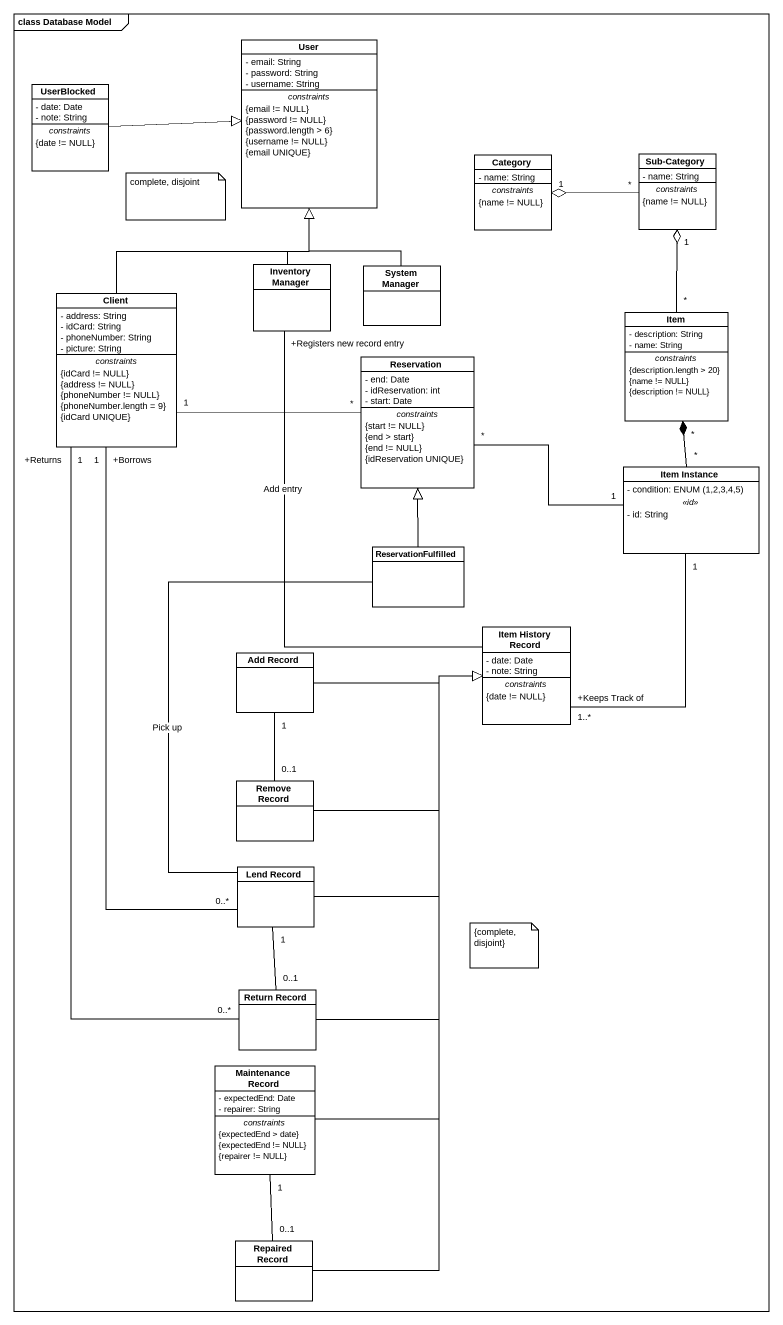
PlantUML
@startuml
mainframe class Database Model
hide circle
hide empty members
skinparam classAttributeIconSize 0
class User {
  - email: String
  - password: String
  - username: String
  -- constraints --
  {email != NULL}
  {password != NULL}
  {password.length > 6}
  {username != NULL}
  {email UNIQUE}
}
class UserBlocked {
  - date: Date
  - note: String
  -- constraints --
  {date != NULL}
}
class Category {
  - name: String
  -- constraints --
  {name != NULL}
}
class "Sub-Category" as Sub_Category {
  - name: String
  -- constraints --
  {name != NULL}
}
class "Inventory Manager" as Inventory_Manager
class "System Manager" as System_Manager
class Client {
  - address: String
  - idCard: String
  - phoneNumber: String
  - picture: String
  -- constraints --
  {idCard != NULL}
  {address != NULL}
  {phoneNumber != NULL}
  {phoneNumber.length = 9}
  {idCard UNIQUE}
}
class Item {
  - description: String
  - name: String
  -- constraints --
  {description.length > 20}
  {name != NULL}
  {description != NULL}
}
class Reservation {
  - end: Date
  - idReservation: int
  - start: Date
  -- constraints --
  {start != NULL}
  {end > start}
  {end != NULL}
  {idReservation UNIQUE}
}
class "Item Instance" as Item_Instance {
  {field} - condition: ENUM (1,2,3,4,5)
  .. <<id>> ..
  - id: String
}
class ReservationFulfilled
class "Item History Record" as Item_History_Record {
  - date: Date
  - note: String
  -- constraints --
  {date != NULL}
}
class "Add Record" as Add_Record
class "Remove Record" as Remove_Record
class "Lend Record" as Lend_Record
class "Return Record" as Return_Record
class "Maintenance Record" as Maintenance_Record {
  - expectedEnd: Date
  - repairer: String
  -- constraints --
  {expectedEnd > date}
  {expectedEnd != NULL}
  {repairer != NULL}
}
class "Repaired Record" as Repaired_Record
UserBlocked -right-|> User
Sub_Category "*" -left-o "1" Category
Inventory_Manager -up-|> User
Inventory_Manager "+Registers new record entry" -- Item_History_Record : Add entry
System_Manager -up-|> User
Client -up-|> User
Client "1" -right- "*" Reservation
Item "*" -up-o "1" Sub_Category
Reservation "*" -right- "1" Item_Instance
Item_Instance "*" -up-* "*" Item
ReservationFulfilled -up-|> Reservation
ReservationFulfilled -- Lend_Record : Pick up
Item_History_Record "+Keeps Track of\n1..*" -up- "1" Item_Instance
Add_Record -right-|> Item_History_Record
Remove_Record -right-|> Item_History_Record
Remove_Record "0..1" -up- "1" Add_Record
Lend_Record "0..*" -up- "+Borrows\n1" Client
Lend_Record -up-|> Item_History_Record
Return_Record "0..*" -up- "+Returns\n1" Client
Return_Record -up-|> Item_History_Record
Return_Record "0..1" -up- "1" Lend_Record
Maintenance_Record -up-|> Item_History_Record
Repaired_Record -up-|> Item_History_Record
Repaired_Record "0..1" -up- "1" Maintenance_Record
note as N1
  complete, disjoint
end note
note as N2
  {complete, disjoint}
end note
@enduml
